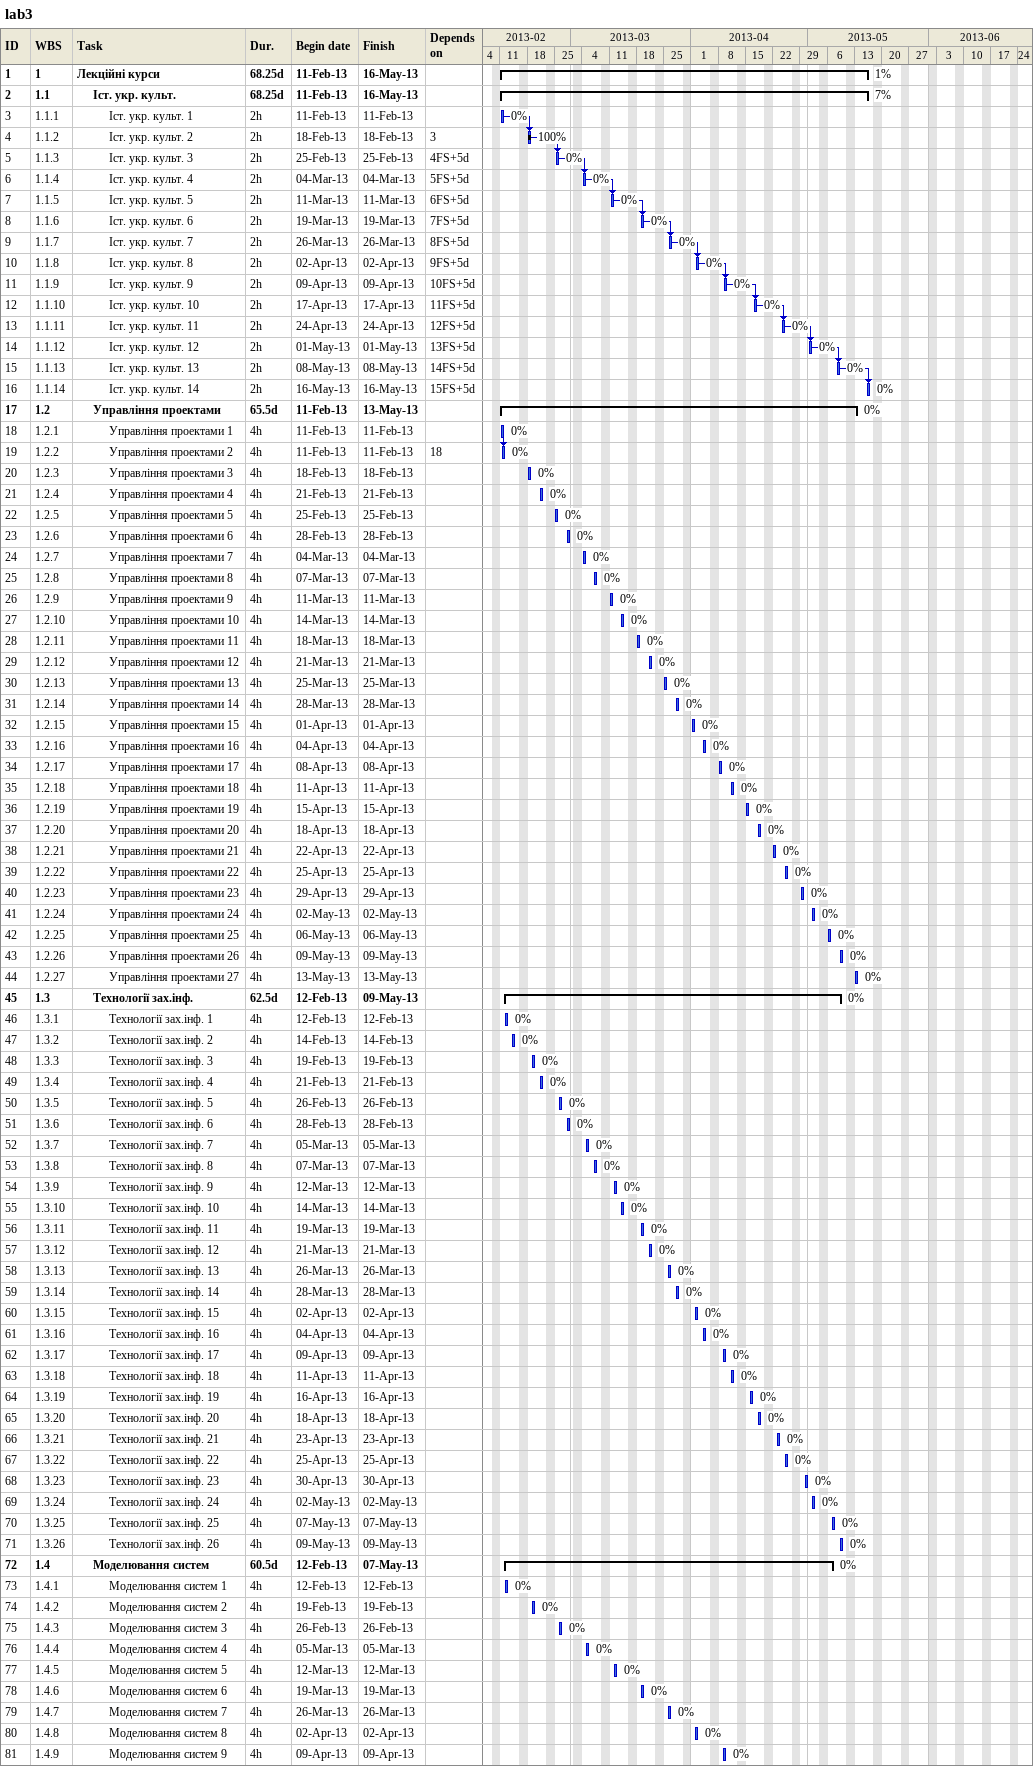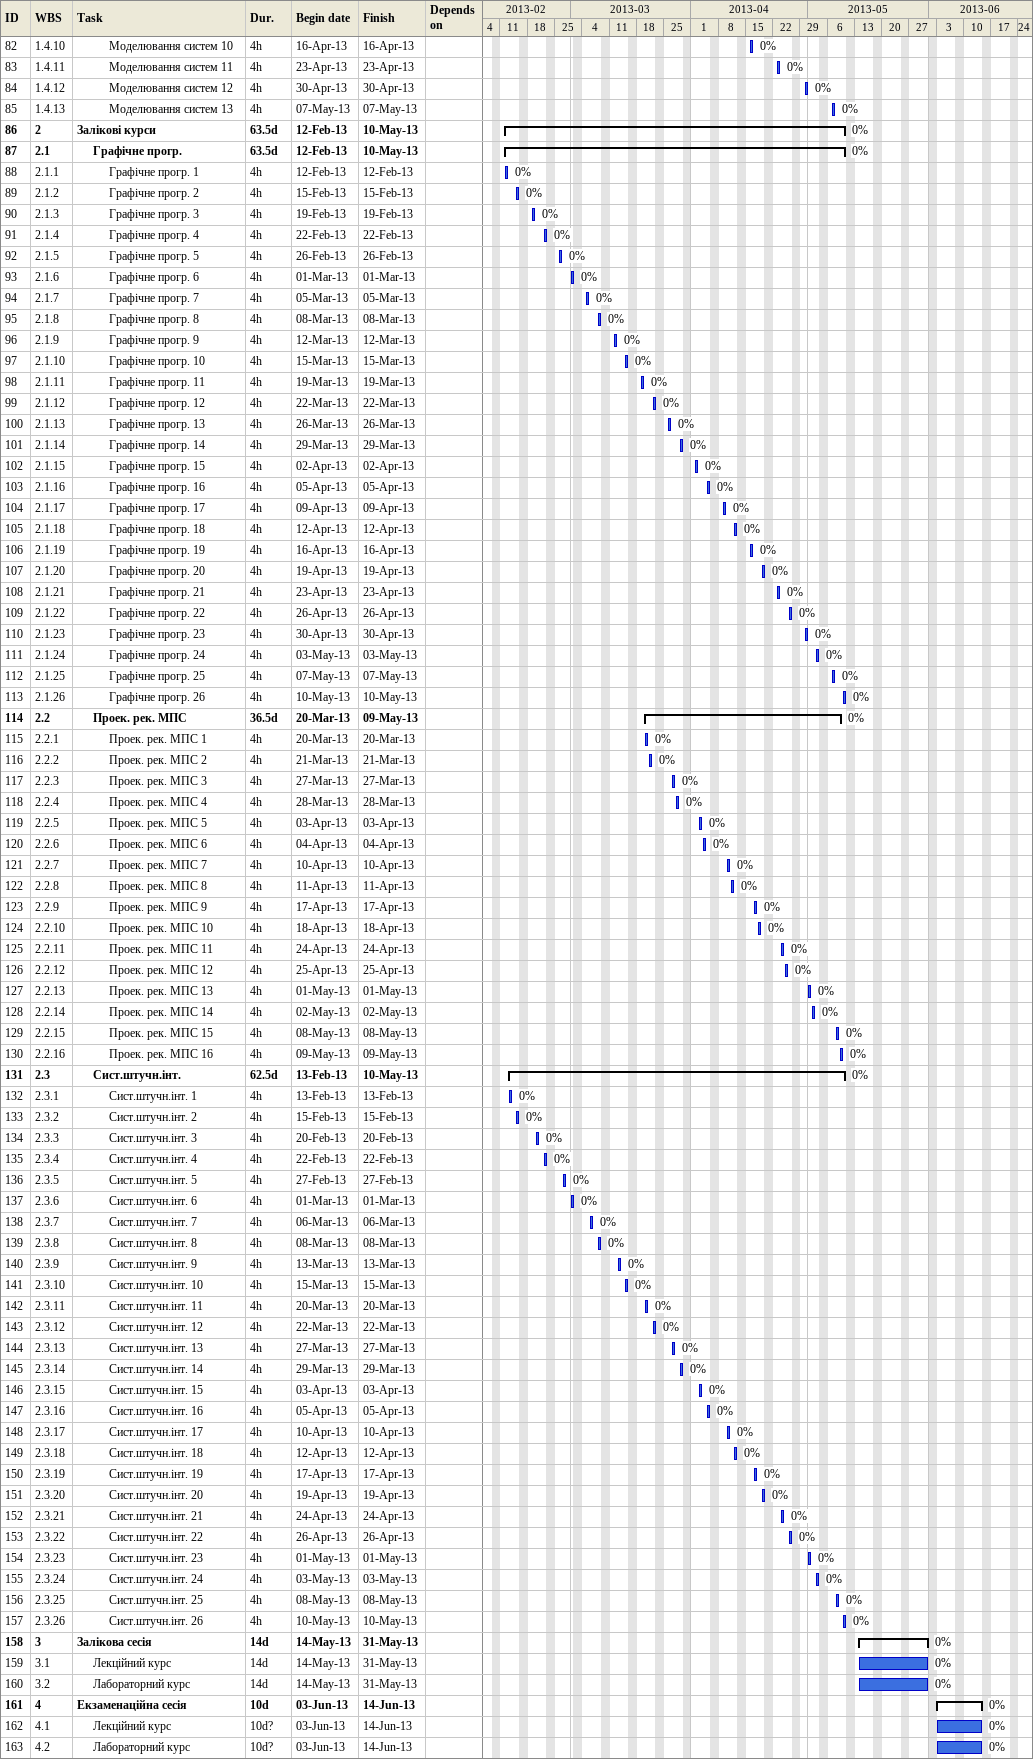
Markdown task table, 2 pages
lab3

| ID | WBS | Task | Duration | Start | Finish | Predecessors | % complete |
|---|---|---|---|---|---|---|---|
| 1 | 1 | **Лекційні курси** | 68.25d | 2013-02-11 | 2013-05-16 |  | 1 |
| 2 | 1.1 | **Іст. укр. культ.** | 68.25d | 2013-02-11 | 2013-05-16 |  | 7 |
| 3 | 1.1.1 | Іст. укр. культ. 1 | 2h | 2013-02-11 | 2013-02-11 |  | 0 |
| 4 | 1.1.2 | Іст. укр. культ. 2 | 2h | 2013-02-18 | 2013-02-18 | 3 | 100 |
| 5 | 1.1.3 | Іст. укр. культ. 3 | 2h | 2013-02-25 | 2013-02-25 | 4FS+5d | 0 |
| 6 | 1.1.4 | Іст. укр. культ. 4 | 2h | 2013-03-04 | 2013-03-04 | 5FS+5d | 0 |
| 7 | 1.1.5 | Іст. укр. культ. 5 | 2h | 2013-03-11 | 2013-03-11 | 6FS+5d | 0 |
| 8 | 1.1.6 | Іст. укр. культ. 6 | 2h | 2013-03-19 | 2013-03-19 | 7FS+5d | 0 |
| 9 | 1.1.7 | Іст. укр. культ. 7 | 2h | 2013-03-26 | 2013-03-26 | 8FS+5d | 0 |
| 10 | 1.1.8 | Іст. укр. культ. 8 | 2h | 2013-04-02 | 2013-04-02 | 9FS+5d | 0 |
| 11 | 1.1.9 | Іст. укр. культ. 9 | 2h | 2013-04-09 | 2013-04-09 | 10FS+5d | 0 |
| 12 | 1.1.10 | Іст. укр. культ. 10 | 2h | 2013-04-17 | 2013-04-17 | 11FS+5d | 0 |
| 13 | 1.1.11 | Іст. укр. культ. 11 | 2h | 2013-04-24 | 2013-04-24 | 12FS+5d | 0 |
| 14 | 1.1.12 | Іст. укр. культ. 12 | 2h | 2013-05-01 | 2013-05-01 | 13FS+5d | 0 |
| 15 | 1.1.13 | Іст. укр. культ. 13 | 2h | 2013-05-08 | 2013-05-08 | 14FS+5d | 0 |
| 16 | 1.1.14 | Іст. укр. культ. 14 | 2h | 2013-05-16 | 2013-05-16 | 15FS+5d | 0 |
| 17 | 1.2 | **Управління проектами** | 65.5d | 2013-02-11 | 2013-05-13 |  | 0 |
| 18 | 1.2.1 | Управління проектами 1 | 4h | 2013-02-11 | 2013-02-11 |  | 0 |
| 19 | 1.2.2 | Управління проектами 2 | 4h | 2013-02-11 | 2013-02-11 | 18 | 0 |
| 20 | 1.2.3 | Управління проектами 3 | 4h | 2013-02-18 | 2013-02-18 |  | 0 |
| 21 | 1.2.4 | Управління проектами 4 | 4h | 2013-02-21 | 2013-02-21 |  | 0 |
| 22 | 1.2.5 | Управління проектами 5 | 4h | 2013-02-25 | 2013-02-25 |  | 0 |
| 23 | 1.2.6 | Управління проектами 6 | 4h | 2013-02-28 | 2013-02-28 |  | 0 |
| 24 | 1.2.7 | Управління проектами 7 | 4h | 2013-03-04 | 2013-03-04 |  | 0 |
| 25 | 1.2.8 | Управління проектами 8 | 4h | 2013-03-07 | 2013-03-07 |  | 0 |
| 26 | 1.2.9 | Управління проектами 9 | 4h | 2013-03-11 | 2013-03-11 |  | 0 |
| 27 | 1.2.10 | Управління проектами 10 | 4h | 2013-03-14 | 2013-03-14 |  | 0 |
| 28 | 1.2.11 | Управління проектами 11 | 4h | 2013-03-18 | 2013-03-18 |  | 0 |
| 29 | 1.2.12 | Управління проектами 12 | 4h | 2013-03-21 | 2013-03-21 |  | 0 |
| 30 | 1.2.13 | Управління проектами 13 | 4h | 2013-03-25 | 2013-03-25 |  | 0 |
| 31 | 1.2.14 | Управління проектами 14 | 4h | 2013-03-28 | 2013-03-28 |  | 0 |
| 32 | 1.2.15 | Управління проектами 15 | 4h | 2013-04-01 | 2013-04-01 |  | 0 |
| 33 | 1.2.16 | Управління проектами 16 | 4h | 2013-04-04 | 2013-04-04 |  | 0 |
| 34 | 1.2.17 | Управління проектами 17 | 4h | 2013-04-08 | 2013-04-08 |  | 0 |
| 35 | 1.2.18 | Управління проектами 18 | 4h | 2013-04-11 | 2013-04-11 |  | 0 |
| 36 | 1.2.19 | Управління проектами 19 | 4h | 2013-04-15 | 2013-04-15 |  | 0 |
| 37 | 1.2.20 | Управління проектами 20 | 4h | 2013-04-18 | 2013-04-18 |  | 0 |
| 38 | 1.2.21 | Управління проектами 21 | 4h | 2013-04-22 | 2013-04-22 |  | 0 |
| 39 | 1.2.22 | Управління проектами 22 | 4h | 2013-04-25 | 2013-04-25 |  | 0 |
| 40 | 1.2.23 | Управління проектами 23 | 4h | 2013-04-29 | 2013-04-29 |  | 0 |
| 41 | 1.2.24 | Управління проектами 24 | 4h | 2013-05-02 | 2013-05-02 |  | 0 |
| 42 | 1.2.25 | Управління проектами 25 | 4h | 2013-05-06 | 2013-05-06 |  | 0 |
| 43 | 1.2.26 | Управління проектами 26 | 4h | 2013-05-09 | 2013-05-09 |  | 0 |
| 44 | 1.2.27 | Управління проектами 27 | 4h | 2013-05-13 | 2013-05-13 |  | 0 |
| 45 | 1.3 | **Технології зах.інф.** | 62.5d | 2013-02-12 | 2013-05-09 |  | 0 |
| 46 | 1.3.1 | Технології зах.інф. 1 | 4h | 2013-02-12 | 2013-02-12 |  | 0 |
| 47 | 1.3.2 | Технології зах.інф. 2 | 4h | 2013-02-14 | 2013-02-14 |  | 0 |
| 48 | 1.3.3 | Технології зах.інф. 3 | 4h | 2013-02-19 | 2013-02-19 |  | 0 |
| 49 | 1.3.4 | Технології зах.інф. 4 | 4h | 2013-02-21 | 2013-02-21 |  | 0 |
| 50 | 1.3.5 | Технології зах.інф. 5 | 4h | 2013-02-26 | 2013-02-26 |  | 0 |
| 51 | 1.3.6 | Технології зах.інф. 6 | 4h | 2013-02-28 | 2013-02-28 |  | 0 |
| 52 | 1.3.7 | Технології зах.інф. 7 | 4h | 2013-03-05 | 2013-03-05 |  | 0 |
| 53 | 1.3.8 | Технології зах.інф. 8 | 4h | 2013-03-07 | 2013-03-07 |  | 0 |
| 54 | 1.3.9 | Технології зах.інф. 9 | 4h | 2013-03-12 | 2013-03-12 |  | 0 |
| 55 | 1.3.10 | Технології зах.інф. 10 | 4h | 2013-03-14 | 2013-03-14 |  | 0 |
| 56 | 1.3.11 | Технології зах.інф. 11 | 4h | 2013-03-19 | 2013-03-19 |  | 0 |
| 57 | 1.3.12 | Технології зах.інф. 12 | 4h | 2013-03-21 | 2013-03-21 |  | 0 |
| 58 | 1.3.13 | Технології зах.інф. 13 | 4h | 2013-03-26 | 2013-03-26 |  | 0 |
| 59 | 1.3.14 | Технології зах.інф. 14 | 4h | 2013-03-28 | 2013-03-28 |  | 0 |
| 60 | 1.3.15 | Технології зах.інф. 15 | 4h | 2013-04-02 | 2013-04-02 |  | 0 |
| 61 | 1.3.16 | Технології зах.інф. 16 | 4h | 2013-04-04 | 2013-04-04 |  | 0 |
| 62 | 1.3.17 | Технології зах.інф. 17 | 4h | 2013-04-09 | 2013-04-09 |  | 0 |
| 63 | 1.3.18 | Технології зах.інф. 18 | 4h | 2013-04-11 | 2013-04-11 |  | 0 |
| 64 | 1.3.19 | Технології зах.інф. 19 | 4h | 2013-04-16 | 2013-04-16 |  | 0 |
| 65 | 1.3.20 | Технології зах.інф. 20 | 4h | 2013-04-18 | 2013-04-18 |  | 0 |
| 66 | 1.3.21 | Технології зах.інф. 21 | 4h | 2013-04-23 | 2013-04-23 |  | 0 |
| 67 | 1.3.22 | Технології зах.інф. 22 | 4h | 2013-04-25 | 2013-04-25 |  | 0 |
| 68 | 1.3.23 | Технології зах.інф. 23 | 4h | 2013-04-30 | 2013-04-30 |  | 0 |
| 69 | 1.3.24 | Технології зах.інф. 24 | 4h | 2013-05-02 | 2013-05-02 |  | 0 |
| 70 | 1.3.25 | Технології зах.інф. 25 | 4h | 2013-05-07 | 2013-05-07 |  | 0 |
| 71 | 1.3.26 | Технології зах.інф. 26 | 4h | 2013-05-09 | 2013-05-09 |  | 0 |
| 72 | 1.4 | **Моделювання систем** | 60.5d | 2013-02-12 | 2013-05-07 |  | 0 |
| 73 | 1.4.1 | Моделювання систем 1 | 4h | 2013-02-12 | 2013-02-12 |  | 0 |
| 74 | 1.4.2 | Моделювання систем 2 | 4h | 2013-02-19 | 2013-02-19 |  | 0 |
| 75 | 1.4.3 | Моделювання систем 3 | 4h | 2013-02-26 | 2013-02-26 |  | 0 |
| 76 | 1.4.4 | Моделювання систем 4 | 4h | 2013-03-05 | 2013-03-05 |  | 0 |
| 77 | 1.4.5 | Моделювання систем 5 | 4h | 2013-03-12 | 2013-03-12 |  | 0 |
| 78 | 1.4.6 | Моделювання систем 6 | 4h | 2013-03-19 | 2013-03-19 |  | 0 |
| 79 | 1.4.7 | Моделювання систем 7 | 4h | 2013-03-26 | 2013-03-26 |  | 0 |
| 80 | 1.4.8 | Моделювання систем 8 | 4h | 2013-04-02 | 2013-04-02 |  | 0 |
| 81 | 1.4.9 | Моделювання систем 9 | 4h | 2013-04-09 | 2013-04-09 |  | 0 |
| 82 | 1.4.10 | Моделювання систем 10 | 4h | 2013-04-16 | 2013-04-16 |  | 0 |
| 83 | 1.4.11 | Моделювання систем 11 | 4h | 2013-04-23 | 2013-04-23 |  | 0 |
| 84 | 1.4.12 | Моделювання систем 12 | 4h | 2013-04-30 | 2013-04-30 |  | 0 |
| 85 | 1.4.13 | Моделювання систем 13 | 4h | 2013-05-07 | 2013-05-07 |  | 0 |
| 86 | 2 | **Залікові курси** | 63.5d | 2013-02-12 | 2013-05-10 |  | 0 |
| 87 | 2.1 | **Графічне прогр.** | 63.5d | 2013-02-12 | 2013-05-10 |  | 0 |
| 88 | 2.1.1 | Графічне прогр. 1 | 4h | 2013-02-12 | 2013-02-12 |  | 0 |
| 89 | 2.1.2 | Графічне прогр. 2 | 4h | 2013-02-15 | 2013-02-15 |  | 0 |
| 90 | 2.1.3 | Графічне прогр. 3 | 4h | 2013-02-19 | 2013-02-19 |  | 0 |
| 91 | 2.1.4 | Графічне прогр. 4 | 4h | 2013-02-22 | 2013-02-22 |  | 0 |
| 92 | 2.1.5 | Графічне прогр. 5 | 4h | 2013-02-26 | 2013-02-26 |  | 0 |
| 93 | 2.1.6 | Графічне прогр. 6 | 4h | 2013-03-01 | 2013-03-01 |  | 0 |
| 94 | 2.1.7 | Графічне прогр. 7 | 4h | 2013-03-05 | 2013-03-05 |  | 0 |
| 95 | 2.1.8 | Графічне прогр. 8 | 4h | 2013-03-08 | 2013-03-08 |  | 0 |
| 96 | 2.1.9 | Графічне прогр. 9 | 4h | 2013-03-12 | 2013-03-12 |  | 0 |
| 97 | 2.1.10 | Графічне прогр. 10 | 4h | 2013-03-15 | 2013-03-15 |  | 0 |
| 98 | 2.1.11 | Графічне прогр. 11 | 4h | 2013-03-19 | 2013-03-19 |  | 0 |
| 99 | 2.1.12 | Графічне прогр. 12 | 4h | 2013-03-22 | 2013-03-22 |  | 0 |
| 100 | 2.1.13 | Графічне прогр. 13 | 4h | 2013-03-26 | 2013-03-26 |  | 0 |
| 101 | 2.1.14 | Графічне прогр. 14 | 4h | 2013-03-29 | 2013-03-29 |  | 0 |
| 102 | 2.1.15 | Графічне прогр. 15 | 4h | 2013-04-02 | 2013-04-02 |  | 0 |
| 103 | 2.1.16 | Графічне прогр. 16 | 4h | 2013-04-05 | 2013-04-05 |  | 0 |
| 104 | 2.1.17 | Графічне прогр. 17 | 4h | 2013-04-09 | 2013-04-09 |  | 0 |
| 105 | 2.1.18 | Графічне прогр. 18 | 4h | 2013-04-12 | 2013-04-12 |  | 0 |
| 106 | 2.1.19 | Графічне прогр. 19 | 4h | 2013-04-16 | 2013-04-16 |  | 0 |
| 107 | 2.1.20 | Графічне прогр. 20 | 4h | 2013-04-19 | 2013-04-19 |  | 0 |
| 108 | 2.1.21 | Графічне прогр. 21 | 4h | 2013-04-23 | 2013-04-23 |  | 0 |
| 109 | 2.1.22 | Графічне прогр. 22 | 4h | 2013-04-26 | 2013-04-26 |  | 0 |
| 110 | 2.1.23 | Графічне прогр. 23 | 4h | 2013-04-30 | 2013-04-30 |  | 0 |
| 111 | 2.1.24 | Графічне прогр. 24 | 4h | 2013-05-03 | 2013-05-03 |  | 0 |
| 112 | 2.1.25 | Графічне прогр. 25 | 4h | 2013-05-07 | 2013-05-07 |  | 0 |
| 113 | 2.1.26 | Графічне прогр. 26 | 4h | 2013-05-10 | 2013-05-10 |  | 0 |
| 114 | 2.2 | **Проек. рек. МПС** | 36.5d | 2013-03-20 | 2013-05-09 |  | 0 |
| 115 | 2.2.1 | Проек. рек. МПС 1 | 4h | 2013-03-20 | 2013-03-20 |  | 0 |
| 116 | 2.2.2 | Проек. рек. МПС 2 | 4h | 2013-03-21 | 2013-03-21 |  | 0 |
| 117 | 2.2.3 | Проек. рек. МПС 3 | 4h | 2013-03-27 | 2013-03-27 |  | 0 |
| 118 | 2.2.4 | Проек. рек. МПС 4 | 4h | 2013-03-28 | 2013-03-28 |  | 0 |
| 119 | 2.2.5 | Проек. рек. МПС 5 | 4h | 2013-04-03 | 2013-04-03 |  | 0 |
| 120 | 2.2.6 | Проек. рек. МПС 6 | 4h | 2013-04-04 | 2013-04-04 |  | 0 |
| 121 | 2.2.7 | Проек. рек. МПС 7 | 4h | 2013-04-10 | 2013-04-10 |  | 0 |
| 122 | 2.2.8 | Проек. рек. МПС 8 | 4h | 2013-04-11 | 2013-04-11 |  | 0 |
| 123 | 2.2.9 | Проек. рек. МПС 9 | 4h | 2013-04-17 | 2013-04-17 |  | 0 |
| 124 | 2.2.10 | Проек. рек. МПС 10 | 4h | 2013-04-18 | 2013-04-18 |  | 0 |
| 125 | 2.2.11 | Проек. рек. МПС 11 | 4h | 2013-04-24 | 2013-04-24 |  | 0 |
| 126 | 2.2.12 | Проек. рек. МПС 12 | 4h | 2013-04-25 | 2013-04-25 |  | 0 |
| 127 | 2.2.13 | Проек. рек. МПС 13 | 4h | 2013-05-01 | 2013-05-01 |  | 0 |
| 128 | 2.2.14 | Проек. рек. МПС 14 | 4h | 2013-05-02 | 2013-05-02 |  | 0 |
| 129 | 2.2.15 | Проек. рек. МПС 15 | 4h | 2013-05-08 | 2013-05-08 |  | 0 |
| 130 | 2.2.16 | Проек. рек. МПС 16 | 4h | 2013-05-09 | 2013-05-09 |  | 0 |
| 131 | 2.3 | **Сист.штучн.інт.** | 62.5d | 2013-02-13 | 2013-05-10 |  | 0 |
| 132 | 2.3.1 | Сист.штучн.інт. 1 | 4h | 2013-02-13 | 2013-02-13 |  | 0 |
| 133 | 2.3.2 | Сист.штучн.інт. 2 | 4h | 2013-02-15 | 2013-02-15 |  | 0 |
| 134 | 2.3.3 | Сист.штучн.інт. 3 | 4h | 2013-02-20 | 2013-02-20 |  | 0 |
| 135 | 2.3.4 | Сист.штучн.інт. 4 | 4h | 2013-02-22 | 2013-02-22 |  | 0 |
| 136 | 2.3.5 | Сист.штучн.інт. 5 | 4h | 2013-02-27 | 2013-02-27 |  | 0 |
| 137 | 2.3.6 | Сист.штучн.інт. 6 | 4h | 2013-03-01 | 2013-03-01 |  | 0 |
| 138 | 2.3.7 | Сист.штучн.інт. 7 | 4h | 2013-03-06 | 2013-03-06 |  | 0 |
| 139 | 2.3.8 | Сист.штучн.інт. 8 | 4h | 2013-03-08 | 2013-03-08 |  | 0 |
| 140 | 2.3.9 | Сист.штучн.інт. 9 | 4h | 2013-03-13 | 2013-03-13 |  | 0 |
| 141 | 2.3.10 | Сист.штучн.інт. 10 | 4h | 2013-03-15 | 2013-03-15 |  | 0 |
| 142 | 2.3.11 | Сист.штучн.інт. 11 | 4h | 2013-03-20 | 2013-03-20 |  | 0 |
| 143 | 2.3.12 | Сист.штучн.інт. 12 | 4h | 2013-03-22 | 2013-03-22 |  | 0 |
| 144 | 2.3.13 | Сист.штучн.інт. 13 | 4h | 2013-03-27 | 2013-03-27 |  | 0 |
| 145 | 2.3.14 | Сист.штучн.інт. 14 | 4h | 2013-03-29 | 2013-03-29 |  | 0 |
| 146 | 2.3.15 | Сист.штучн.інт. 15 | 4h | 2013-04-03 | 2013-04-03 |  | 0 |
| 147 | 2.3.16 | Сист.штучн.інт. 16 | 4h | 2013-04-05 | 2013-04-05 |  | 0 |
| 148 | 2.3.17 | Сист.штучн.інт. 17 | 4h | 2013-04-10 | 2013-04-10 |  | 0 |
| 149 | 2.3.18 | Сист.штучн.інт. 18 | 4h | 2013-04-12 | 2013-04-12 |  | 0 |
| 150 | 2.3.19 | Сист.штучн.інт. 19 | 4h | 2013-04-17 | 2013-04-17 |  | 0 |
| 151 | 2.3.20 | Сист.штучн.інт. 20 | 4h | 2013-04-19 | 2013-04-19 |  | 0 |
| 152 | 2.3.21 | Сист.штучн.інт. 21 | 4h | 2013-04-24 | 2013-04-24 |  | 0 |
| 153 | 2.3.22 | Сист.штучн.інт. 22 | 4h | 2013-04-26 | 2013-04-26 |  | 0 |
| 154 | 2.3.23 | Сист.штучн.інт. 23 | 4h | 2013-05-01 | 2013-05-01 |  | 0 |
| 155 | 2.3.24 | Сист.штучн.інт. 24 | 4h | 2013-05-03 | 2013-05-03 |  | 0 |
| 156 | 2.3.25 | Сист.штучн.інт. 25 | 4h | 2013-05-08 | 2013-05-08 |  | 0 |
| 157 | 2.3.26 | Сист.штучн.інт. 26 | 4h | 2013-05-10 | 2013-05-10 |  | 0 |
| 158 | 3 | **Залікова сесія** | 14d | 2013-05-14 | 2013-05-31 |  | 0 |
| 159 | 3.1 | Лекційний курс | 14d | 2013-05-14 | 2013-05-31 |  | 0 |
| 160 | 3.2 | Лабораторний курс | 14d | 2013-05-14 | 2013-05-31 |  | 0 |
| 161 | 4 | **Екзаменаційна сесія** | 10d | 2013-06-03 | 2013-06-14 |  | 0 |
| 162 | 4.1 | Лекційний курс | 10d? | 2013-06-03 | 2013-06-14 |  | 0 |
| 163 | 4.2 | Лабораторний курс | 10d? | 2013-06-03 | 2013-06-14 |  | 0 |
